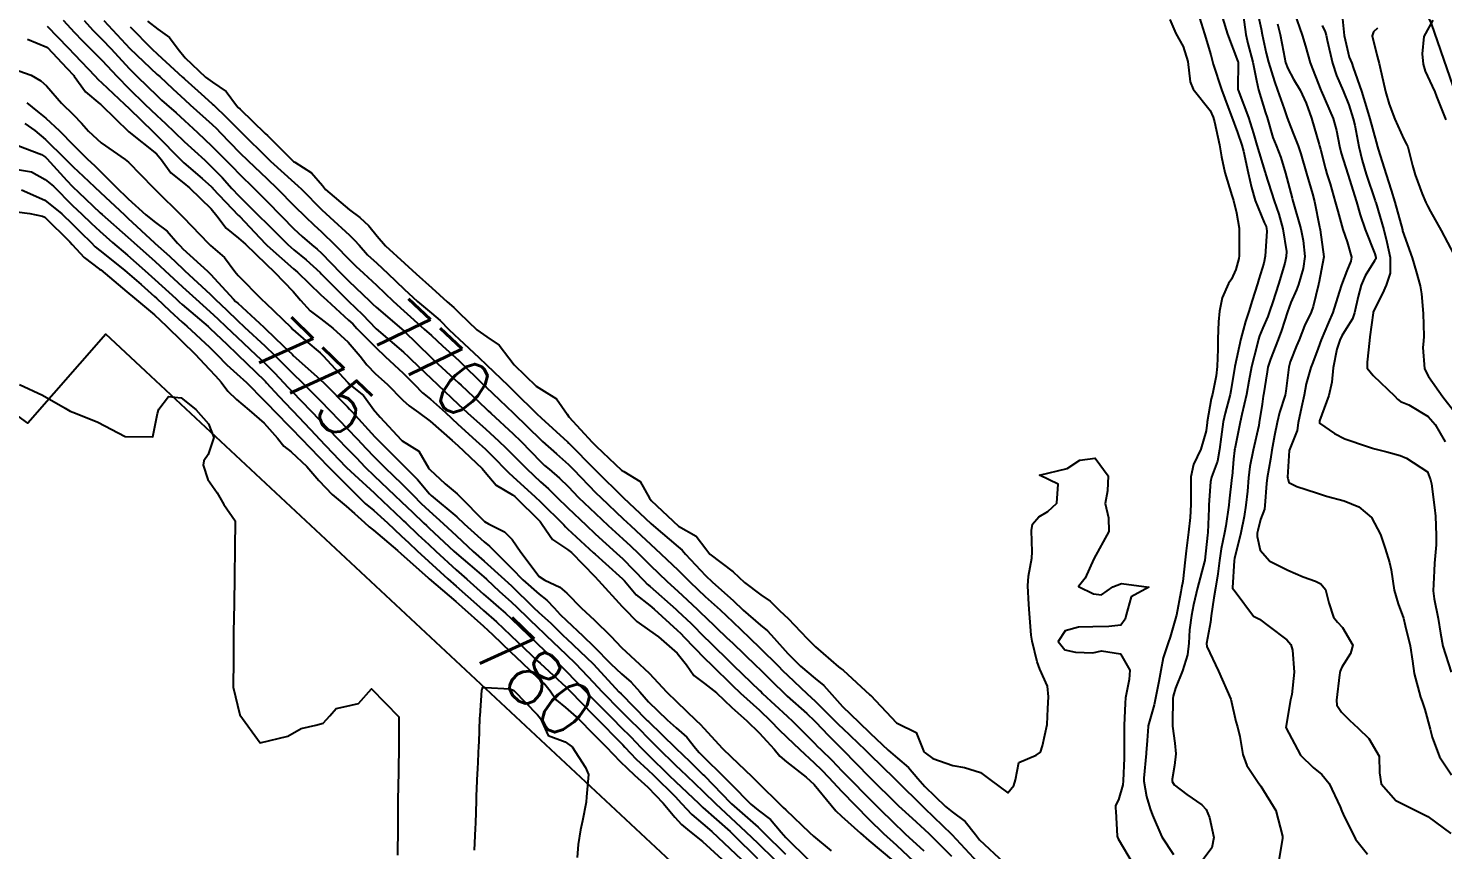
# Model space of a CAD drawing. Header units: metres. Extents: x 307586 to 320046, y 7427249 to 7434250.
# Drawn here: x 318074.6 to 318176.6, y 7430567.3 to 7430626.6 of the extents above; entities that cross this region are included whole.
import ezdxf
from ezdxf.enums import TextEntityAlignment as Align

# ---------------------------------------------------------------- set-up
doc = ezdxf.new("R2010")
doc.units = ezdxf.units.M
doc.header["$MEASUREMENT"] = 0
for name, color, linetype in [('Cotas', 45, 'Continuous'), ('Curvas de Nivel 1m', 11, 'Continuous'), ('Curvas de Nivel 5m', 15, 'Continuous'), ('Divisa', 42, 'FENCELINE2'), ('Edificações', 30, 'Continuous')]:
    doc.layers.add(name, color=color, linetype=linetype)
doc.styles.add('Style-STANDARD', font='STANDARD.shx')
doc.linetypes.add('FENCELINE2', pattern='A,0.25,-0.1,[132,ltypeshp.shx,S=0.1,R=0,X=-0.1,Y=0],-0.1,1', length=1.45)

msp = doc.modelspace()

# ---------------------------------------------------------------- linework, layer by layer
at = {"layer": 'Curvas de Nivel 1m', "flags": 128}
for points, elevation in [([(318163.18, 7430628.16), (318163.53, 7430626.55), (318163.62, 7430626.15), (318163.9, 7430624.81), (318164.06, 7430624.15), (318164.49, 7430622.75), (318164.72, 7430622.14), (318165.2, 7430620.78), (318165.41, 7430620.13), (318165.53, 7430619.81), (318165.83, 7430619.08), (318166.22, 7430618.12), (318166.4, 7430617.53), (318166.8, 7430616.11), (318167.24, 7430614.65), (318167.38, 7430614.1), (318167.75, 7430612.26), (318167.78, 7430612.12), (318167.79, 7430612.1), (318167.8, 7430612.05), (318168.05, 7430610.1), (318167.7, 7430608.2), (318167.68, 7430608.12), (318167.68, 7430608.1), (318167.3, 7430606.5), (318167.14, 7430606.11), (318166.66, 7430605.12), (318166.27, 7430604.11), (318166.1, 7430603.66), (318165.64, 7430602.52), (318165.53, 7430602.12), (318165.33, 7430600.4), (318165.26, 7430600.12), (318164.86, 7430598.86), (318164.69, 7430598.13), (318164.51, 7430597.2), (318164.31, 7430596.13), (318164.21, 7430595.48), (318163.97, 7430594.14), (318163.92, 7430593.74), (318163.81, 7430592.14), (318163.77, 7430591.88), (318163.5, 7430591.14), (318163.3, 7430590.33), (318163.26, 7430590.14), (318163.24, 7430589.9), (318163.47, 7430588.93), (318164.17, 7430588.13), (318165.46, 7430587.48), (318166.56, 7430587), (318167.45, 7430586.68), (318167.84, 7430586.49), (318168.18, 7430586.09), (318168.41, 7430585.11), (318168.75, 7430584.08), (318169.05, 7430583.71), (318169.41, 7430583.34), (318170.16, 7430582.06), (318169.98, 7430581.46), (318169.37, 7430580.47), (318169.24, 7430580.19), (318169.22, 7430580.07), (318169.2, 7430579.91), (318168.98, 7430578.08), (318169, 7430577.74), (318169.33, 7430577.22), (318169.91, 7430576.65), (318170.55, 7430576.06), (318171.31, 7430575.33), (318172.06, 7430574.04), (318172.09, 7430572.85), (318172.2, 7430572.04), (318173.26, 7430570.85), (318174.95, 7430570), (318175.24, 7430569.87), (318175.56, 7430569.68), (318177.23, 7430568.47)], 762), ([(318077.08, 7430627.19), (318077.9, 7430626.3), (318078.44, 7430625.72), (318079, 7430625.16), (318079.88, 7430624.27), (318080.95, 7430623.14), (318081.85, 7430622.23), (318082.98, 7430621.12), (318083.83, 7430620.3), (318084.46, 7430619.73), (318085.12, 7430619.09), (318085.81, 7430618.42), (318087.29, 7430617.07), (318087.79, 7430616.6), (318088.56, 7430615.82), (318089.26, 7430615.04), (318089.76, 7430614.5), (318091.25, 7430613.01), (318091.74, 7430612.52), (318093.28, 7430610.99), (318093.72, 7430610.6), (318094.61, 7430609.87), (318095.62, 7430608.96), (318095.7, 7430608.88), (318097.62, 7430606.94), (318097.67, 7430606.89), (318098.68, 7430605.94), (318099.65, 7430604.93), (318099.67, 7430604.91), (318101.63, 7430603.21), (318101.99, 7430602.88), (318102.82, 7430602.08), (318103.61, 7430601.34), (318104.12, 7430600.85), (318105.59, 7430599.45), (318106.26, 7430598.83), (318107.57, 7430597.65), (318108.5, 7430596.81), (318109.04, 7430596.29), (318109.54, 7430595.8), (318110.55, 7430594.78), (318111.52, 7430593.86), (318112.1, 7430593.34), (318112.71, 7430592.75), (318113.5, 7430591.97), (318114.82, 7430590.73), (318115.48, 7430590.11), (318117.01, 7430588.7), (318117.46, 7430588.29), (318119.03, 7430586.68), (318119.23, 7430586.47), (318119.43, 7430586.29), (318121.29, 7430584.65), (318121.41, 7430584.54), (318122.39, 7430583.62), (318123.38, 7430582.62), (318123.67, 7430582.34), (318125.36, 7430580.68), (318125.45, 7430580.6), (318127.34, 7430578.78), (318127.45, 7430578.68), (318127.55, 7430578.58), (318129.32, 7430576.94), (318129.74, 7430576.55), (318131.3, 7430574.99), (318131.52, 7430574.75), (318131.76, 7430574.52), (318132.55, 7430573.77), (318133.28, 7430572.99), (318133.75, 7430572.5), (318135.25, 7430571), (318135.78, 7430570.47), (318137.23, 7430569.03), (318137.52, 7430568.75), (318137.85, 7430568.45), (318139.2, 7430567.21)], 771), ([(318080, 7430627.15), (318081.89, 7430625.13), (318083.87, 7430623.27), (318084.04, 7430623.11), (318084.98, 7430622.22), (318085.85, 7430621.44), (318086.24, 7430621.08), (318087.83, 7430619.64), (318088.13, 7430619.36), (318088.43, 7430619.05), (318089.8, 7430617.64), (318090.43, 7430617.02), (318091.78, 7430615.75), (318092.55, 7430615), (318093.75, 7430613.77), (318094.56, 7430612.98), (318095.17, 7430612.41), (318095.73, 7430611.9), (318096.7, 7430610.95), (318097.71, 7430609.91), (318098.2, 7430609.43), (318098.75, 7430608.92), (318099.69, 7430608.04), (318100.88, 7430606.9), (318101.67, 7430606.19), (318103.14, 7430604.88), (318103.65, 7430604.41), (318104.45, 7430603.67), (318105.38, 7430602.84), (318105.63, 7430602.61), (318107.46, 7430600.82), (318107.6, 7430600.68), (318108.57, 7430599.78), (318109.58, 7430598.81), (318109.6, 7430598.79), (318111.55, 7430596.89), (318111.68, 7430596.77), (318112.67, 7430595.88), (318113.54, 7430595.11), (318113.91, 7430594.74), (318115.52, 7430593.07), (318115.87, 7430592.72), (318117.49, 7430591.19), (318118.03, 7430590.69), (318118.79, 7430589.99), (318119.47, 7430589.36), (318120.21, 7430588.66), (318121.45, 7430587.48), (318122.3, 7430586.64), (318122.88, 7430586.08), (318123.42, 7430585.58), (318124.49, 7430584.61), (318125.4, 7430583.75), (318126.62, 7430582.59), (318127.38, 7430581.84), (318128.68, 7430580.56), (318129.02, 7430580.22), (318129.36, 7430579.9), (318130.78, 7430578.54), (318131.34, 7430578.01), (318132.87, 7430576.51), (318133.09, 7430576.28), (318133.31, 7430576.06), (318134.97, 7430574.48), (318135.29, 7430574.17), (318137.05, 7430572.46), (318137.27, 7430572.24), (318139.09, 7430570.43), (318139.17, 7430570.36), (318139.24, 7430570.29), (318141.19, 7430568.41), (318141.22, 7430568.38), (318143.1, 7430566.38)], 769), ([(318083.17, 7430627.12), (318083.91, 7430626.53), (318084.74, 7430625.94), (318085.38, 7430625.09), (318085.88, 7430624.47), (318087.34, 7430623.07), (318087.86, 7430622.7), (318088.85, 7430622.04), (318089.59, 7430621.03), (318089.7, 7430620.89), (318089.84, 7430620.75), (318091.66, 7430619.01), (318091.82, 7430618.85), (318093.7, 7430616.99), (318093.79, 7430616.92), (318094.99, 7430616.17), (318095.78, 7430615.25), (318096.02, 7430614.96), (318097.75, 7430613.5), (318098.48, 7430612.93), (318099.14, 7430612.33), (318099.73, 7430611.59), (318100.33, 7430610.9), (318101.71, 7430609.64), (318102.55, 7430608.88), (318103.69, 7430607.86), (318104.8, 7430606.85), (318105.26, 7430606.44), (318105.66, 7430606.05), (318106.92, 7430604.83), (318107.65, 7430604.32), (318108.55, 7430603.72), (318109.23, 7430602.8), (318109.63, 7430602.29), (318111.22, 7430600.77), (318111.6, 7430600.51), (318112.69, 7430599.85), (318113.45, 7430598.74), (318113.58, 7430598.55), (318115.26, 7430596.72), (318115.55, 7430596.43), (318117.36, 7430594.7), (318117.53, 7430594.59), (318118.73, 7430593.88), (318119.4, 7430592.67), (318119.51, 7430592.5), (318121.48, 7430590.65), (318122.77, 7430589.93), (318123.47, 7430589.02), (318123.74, 7430588.62), (318125.44, 7430587.35), (318126.26, 7430586.59), (318127.42, 7430585.7), (318128.09, 7430585.24), (318128.78, 7430584.56), (318129.12, 7430584.26), (318129.41, 7430583.99), (318130.77, 7430582.54), (318131.38, 7430581.95), (318133.04, 7430580.5), (318133.22, 7430580.36), (318133.36, 7430580.25), (318135.3, 7430578.48), (318135.34, 7430578.44), (318137.21, 7430576.46), (318137.31, 7430576.4), (318138.63, 7430575.76), (318139.17, 7430574.43), (318139.22, 7430574.36), (318139.29, 7430574.29), (318139.83, 7430573.88), (318141.28, 7430573.37), (318142.12, 7430573.23), (318143.28, 7430572.87), (318143.96, 7430572.37), (318145.26, 7430571.41), (318145.68, 7430571.94), (318145.8, 7430572.35), (318146.05, 7430573.59), (318147.29, 7430574.12), (318147.6, 7430574.34), (318147.76, 7430574.79), (318148.09, 7430576.33), (318148.15, 7430577.5), (318148.18, 7430578.33), (318148.12, 7430579.1), (318147.57, 7430580.34), (318147.37, 7430580.86), (318147.02, 7430582.34), (318146.95, 7430582.79), (318146.81, 7430584.35), (318146.76, 7430585), (318146.69, 7430586.35), (318146.75, 7430587.04), (318146.98, 7430588.34), (318147.01, 7430588.8), (318146.97, 7430590.35), (318147.03, 7430590.8), (318147.5, 7430591.33), (318148.14, 7430591.7), (318148.8, 7430592.32), (318148.88, 7430593.68), (318147.53, 7430594.34), (318149.54, 7430594.81), (318150.44, 7430595.41), (318151.55, 7430595.56), (318152.49, 7430594.28), (318152.44, 7430593.2), (318152.27, 7430592.28), (318152.51, 7430591.26), (318152.55, 7430590.27), (318151.46, 7430588.29), (318150.83, 7430586.91), (318150.36, 7430586.3), (318151.44, 7430585.77), (318152.02, 7430585.69), (318152.83, 7430586.27), (318153.45, 7430586.51), (318155.44, 7430586.24), (318154.15, 7430585.54), (318153.8, 7430584.26), (318153.72, 7430583.95), (318153.41, 7430583.5), (318152.54, 7430583.41), (318151.4, 7430583.38), (318150.35, 7430583.35), (318149.4, 7430583.1), (318148.89, 7430582.32), (318149.38, 7430581.73), (318150.14, 7430581.55), (318151.38, 7430581.51), (318152.02, 7430581.64), (318153.38, 7430581.43), (318154.06, 7430580.25), (318154.02, 7430579.59), (318153.75, 7430578.26), (318153.72, 7430577.88), (318153.65, 7430576.26), (318153.65, 7430575.92), (318153.65, 7430574.26), (318153.64, 7430573.9), (318153.59, 7430572.26), (318153.56, 7430571.97), (318153.25, 7430570.89), (318153.03, 7430570.48), (318153.02, 7430570.26), (318153.06, 7430570.08), (318153.15, 7430568.26), (318153.16, 7430568.2), (318153.22, 7430568.08), (318154.31, 7430566.25)], 767), ([(318156.94, 7430627.23), (318157.39, 7430626.23), (318157.91, 7430625.29), (318158.24, 7430624.21), (318158.41, 7430622.74), (318158.62, 7430622.21), (318159.85, 7430620.67), (318160.08, 7430620.19), (318160.18, 7430619.85), (318160.53, 7430618.18), (318160.68, 7430617.31), (318160.91, 7430616.18), (318161.43, 7430614.52), (318161.55, 7430614.17), (318161.76, 7430613.27), (318161.95, 7430612.17), (318161.96, 7430611.96), (318161.94, 7430610.17), (318161.92, 7430609.97), (318161.71, 7430609.19), (318161.39, 7430608.49), (318161.19, 7430608.18), (318160.73, 7430607.14), (318160.53, 7430606.18), (318160.45, 7430605.4), (318160.42, 7430604.18), (318160.4, 7430603.43), (318160.36, 7430602.18), (318160.3, 7430601.51), (318160.02, 7430600.19), (318159.94, 7430599.84), (318159.64, 7430598.19), (318159.64, 7430598.14), (318159.58, 7430597.53), (318159.19, 7430596.2), (318158.65, 7430595.1), (318158.47, 7430594.21), (318158.47, 7430593.16), (318158.47, 7430592.21), (318158.42, 7430591.29), (318158.3, 7430590.21), (318158.13, 7430588.87), (318158.05, 7430588.21), (318157.88, 7430586.65), (318157.79, 7430586.21), (318157.73, 7430585.92), (318157.43, 7430584.22), (318157.41, 7430584.16), (318156.97, 7430582.65), (318156.83, 7430582.23), (318156.46, 7430581.14), (318156.3, 7430580.23), (318156.16, 7430579.43), (318155.91, 7430578.23), (318155.82, 7430577.76), (318155.39, 7430576.24), (318155.38, 7430576.18), (318155.31, 7430575.19), (318155.25, 7430574.29), (318155.24, 7430574.24), (318155.07, 7430572.45), (318155.07, 7430572.24), (318155.26, 7430571.14), (318155.53, 7430570.24), (318155.7, 7430569.78), (318156.37, 7430568.23), (318157.21, 7430566.95)], 766), ([(318160.75, 7430627.36), (318161.1, 7430626.18), (318161.86, 7430624.2), (318161.87, 7430624.17), (318161.85, 7430622.2), (318161.85, 7430622.17), (318161.87, 7430622.12), (318162.63, 7430620.16), (318162.99, 7430619), (318163.23, 7430618.16), (318163.8, 7430616.27), (318163.83, 7430616.18), (318163.84, 7430616.15), (318163.86, 7430616.09), (318164.47, 7430614.14), (318164.81, 7430613.18), (318165.1, 7430612.13), (318165.36, 7430610.49), (318165.35, 7430610.13), (318165.24, 7430609.65), (318164.79, 7430608.13), (318164.39, 7430606.84), (318164.15, 7430606.14), (318164.03, 7430605.8), (318163.67, 7430604.98), (318163.41, 7430604.4), (318163.34, 7430604.15), (318163.24, 7430603.74), (318162.83, 7430602.15), (318162.65, 7430601.13), (318162.47, 7430600.16), (318162.14, 7430598.72), (318162.02, 7430598.16), (318161.63, 7430596.23), (318161.62, 7430596.17), (318161.61, 7430596.12), (318161.55, 7430595.5), (318161.44, 7430594.27), (318161.43, 7430594.17), (318161.24, 7430592.45), (318161.21, 7430592.17), (318161, 7430590.67), (318160.9, 7430590.18), (318160.64, 7430589.01), (318160.52, 7430588.18), (318160.41, 7430587.22), (318160.25, 7430586.18), (318160.13, 7430585.49), (318159.93, 7430584.18), (318159.89, 7430583.71), (318159.59, 7430582.19), (318159.61, 7430581.97), (318160.45, 7430580.18), (318161.34, 7430578.17), (318161.72, 7430576.56), (318161.84, 7430576.16), (318162.01, 7430575.47), (318162.21, 7430574.16), (318162.51, 7430573.38), (318163.27, 7430572.21), (318163.33, 7430572.14), (318163.51, 7430571.89), (318164.59, 7430570.13), (318165.08, 7430568.27), (318165.07, 7430568.12), (318164.82, 7430566.51)], 764), ([(318162.18, 7430627.93), (318162.43, 7430626.16), (318162.58, 7430625.5), (318162.93, 7430624.16), (318163.2, 7430622.83), (318163.34, 7430622.16), (318163.85, 7430620.49), (318163.96, 7430620.15), (318164.39, 7430618.71), (318164.61, 7430618.14), (318164.96, 7430617.27), (318165.3, 7430616.13), (318165.78, 7430614.33), (318165.83, 7430614.12), (318165.85, 7430614.04), (318166.39, 7430612.11), (318166.58, 7430611.27), (318166.68, 7430610.11), (318166.56, 7430609.26), (318166.24, 7430608.11), (318166.1, 7430607.71), (318165.69, 7430606.81), (318165.43, 7430606.12), (318165.01, 7430604.78), (318164.77, 7430604.13), (318164.22, 7430602.72), (318164.03, 7430602.14), (318163.96, 7430601.8), (318163.7, 7430600.14), (318163.69, 7430600.05), (318163.6, 7430599.45), (318163.4, 7430598.14), (318163.36, 7430597.92), (318162.97, 7430596.15), (318162.73, 7430594.96), (318162.63, 7430594.15), (318162.55, 7430593.18), (318162.43, 7430592.16), (318162.31, 7430591.34), (318162.08, 7430590.16), (318161.61, 7430588.32), (318161.58, 7430588.17), (318161.47, 7430586.2), (318161.48, 7430586.17), (318161.67, 7430585.94), (318162.99, 7430584.15), (318163.27, 7430584), (318163.41, 7430583.93), (318164.12, 7430583.41), (318165.4, 7430582.44), (318165.67, 7430582.12), (318165.81, 7430581.69), (318165.92, 7430580.11), (318165.74, 7430578.51), (318165.66, 7430578.12), (318165.32, 7430576.12), (318166.38, 7430574.11), (318167.28, 7430573.23), (318167.91, 7430572.73), (318168.45, 7430572.08), (318169.25, 7430570.4), (318169.37, 7430570.07), (318169.45, 7430569.86), (318170.35, 7430568.06), (318171.21, 7430566.98)], 763), ([(318169.39, 7430627.53), (318169.53, 7430626.08), (318169.9, 7430624.51), (318170.07, 7430624.07), (318170.18, 7430623.77), (318170.79, 7430622.06), (318171.2, 7430620.7), (318171.38, 7430620.05), (318171.83, 7430618.41), (318171.93, 7430618.05), (318171.99, 7430617.88), (318172.56, 7430616.04), (318172.92, 7430614.9), (318173.19, 7430614.04), (318173.74, 7430612.05), (318173.74, 7430612.03), (318173.75, 7430611.98), (318174.44, 7430610.02), (318174.73, 7430609.04), (318175.02, 7430608.01), (318175.12, 7430607.43), (318175.22, 7430606.01), (318175.29, 7430604.38), (318175.26, 7430604.01), (318175.2, 7430603.56), (318175.33, 7430602), (318175.62, 7430601.45), (318176.64, 7430599.99), (318177.59, 7430598.79)], 758), ([(318175.93, 7430627.18), (318175.28, 7430626.01), (318175.17, 7430624.75), (318175.24, 7430624.01), (318175.37, 7430623.49), (318175.88, 7430622.43), (318176.08, 7430622), (318176.19, 7430621.67), (318176.86, 7430619.99)], 756), ([(318075.91, 7430626.75), (318077.44, 7430625.18), (318077.89, 7430624.71), (318079.37, 7430623.16), (318079.61, 7430622.9), (318079.86, 7430622.66), (318081.5, 7430621.13), (318081.84, 7430620.8), (318083.57, 7430619.11), (318083.82, 7430618.87), (318085.6, 7430617.08), (318085.69, 7430616.98), (318085.79, 7430616.89), (318087.1, 7430615.75), (318087.77, 7430615.15), (318087.82, 7430615.1), (318087.86, 7430615.06), (318089.74, 7430613.09), (318089.8, 7430613.03), (318091.28, 7430611.46), (318091.71, 7430611.01), (318091.72, 7430610.99), (318091.81, 7430610.92), (318093.71, 7430609.24), (318093.84, 7430609.12), (318093.99, 7430608.99), (318095.68, 7430607.36), (318096.11, 7430606.96), (318097.66, 7430605.53), (318097.97, 7430605.25), (318098.27, 7430604.93), (318099.63, 7430603.55), (318100.32, 7430602.9), (318101.61, 7430601.69), (318102.03, 7430601.3), (318102.43, 7430600.88), (318103.02, 7430600.29), (318103.59, 7430599.81), (318104.68, 7430598.85), (318105.57, 7430598.02), (318106.87, 7430596.83), (318107.55, 7430596.2), (318108.26, 7430595.52), (318108.94, 7430594.8), (318109.23, 7430594.5), (318109.53, 7430594.24), (318111.15, 7430592.77), (318111.51, 7430592.43), (318113.2, 7430590.74), (318113.34, 7430590.6), (318113.48, 7430590.47), (318115.35, 7430588.72), (318115.46, 7430588.62), (318116.21, 7430587.95), (318117.44, 7430586.86), (318117.58, 7430586.7), (318118.44, 7430585.7), (318119.42, 7430584.92), (318119.74, 7430584.67), (318121.4, 7430583.14), (318121.65, 7430582.9), (318121.9, 7430582.64), (318123.37, 7430581.13), (318123.89, 7430580.61), (318125.35, 7430579.18), (318125.97, 7430578.59), (318127.32, 7430577.37), (318128.14, 7430576.57), (318128.72, 7430575.98), (318129.3, 7430575.43), (318130.25, 7430574.54), (318131.28, 7430573.57), (318131.81, 7430573.06), (318132.33, 7430572.51), (318133.26, 7430571.51), (318134.25, 7430570.49), (318135.23, 7430569.5), (318136.29, 7430568.47), (318137.21, 7430567.62), (318138.46, 7430566.44)], 772), ([(318081.91, 7430626.71), (318083.48, 7430625.11), (318083.89, 7430624.72), (318085.69, 7430623.08), (318085.78, 7430623), (318085.86, 7430622.93), (318087.28, 7430621.64), (318087.84, 7430621.14), (318087.88, 7430621.1), (318087.93, 7430621.06), (318088.9, 7430620.11), (318089.82, 7430619.19), (318089.99, 7430619.03), (318091.8, 7430617.24), (318092.03, 7430617.01), (318093.78, 7430615.45), (318094.02, 7430615.23), (318094.27, 7430614.98), (318095.75, 7430613.5), (318096.33, 7430612.95), (318097.73, 7430611.67), (318098.1, 7430611.31), (318098.43, 7430610.93), (318099.05, 7430610.25), (318099.71, 7430609.65), (318100.51, 7430608.9), (318101.69, 7430607.77), (318102.66, 7430606.88), (318103.66, 7430606.03), (318104.29, 7430605.49), (318104.91, 7430604.85), (318105.29, 7430604.48), (318105.65, 7430604.16), (318107.08, 7430602.83), (318107.63, 7430602.31), (318109.19, 7430600.8), (318109.4, 7430600.6), (318109.6, 7430600.41), (318111.27, 7430598.77), (318111.58, 7430598.47), (318113.47, 7430596.74), (318113.51, 7430596.7), (318113.55, 7430596.66), (318115.48, 7430594.72), (318115.53, 7430594.67), (318117.51, 7430592.7), (318119.49, 7430590.85), (318119.68, 7430590.67), (318121.47, 7430589.17), (318121.75, 7430588.93), (318122, 7430588.64), (318123.44, 7430587.1), (318123.95, 7430586.61), (318125.42, 7430585.28), (318126.15, 7430584.59), (318127.4, 7430583.51), (318127.91, 7430583.09), (318128.38, 7430582.57), (318129.38, 7430581.46), (318130.29, 7430580.54), (318131.35, 7430579.65), (318131.98, 7430579.15), (318132.56, 7430578.51), (318133.33, 7430577.64), (318134.49, 7430576.49), (318135.31, 7430575.7), (318136.61, 7430574.47), (318137.29, 7430573.91), (318138.08, 7430573.24), (318138.76, 7430572.44), (318139.26, 7430571.86), (318140.75, 7430570.41), (318141.24, 7430570.03), (318142.18, 7430569.34), (318142.91, 7430568.38), (318143.22, 7430568.01), (318144.96, 7430566.36)], 768), ([(318164.72, 7430626.93), (318164.92, 7430626.14), (318165.14, 7430624.89), (318165.3, 7430624.13), (318165.46, 7430623.69), (318165.88, 7430622.93), (318166.35, 7430622.12), (318166.79, 7430621.18), (318167.18, 7430620.11), (318167.73, 7430618.2), (318167.76, 7430618.1), (318167.82, 7430617.87), (318168.17, 7430616.46), (318168.28, 7430616.09), (318168.52, 7430615.37), (318168.89, 7430614.08), (318169.07, 7430613.39), (318169.44, 7430612.07), (318169.74, 7430611.19), (318170.05, 7430610.07), (318170.01, 7430609.78), (318169.71, 7430609.09), (318169.33, 7430608.08), (318169.17, 7430607.55), (318168.71, 7430606.08), (318168.4, 7430605.36), (318167.86, 7430604.1), (318167.65, 7430603.51), (318167.27, 7430602.47), (318167.13, 7430602.11), (318166.78, 7430600.94), (318166.63, 7430600.11), (318166.45, 7430599.25), (318166.22, 7430598.11), (318166.13, 7430597.56), (318165.56, 7430596.12), (318165.45, 7430594.2), (318165.46, 7430594.12), (318165.53, 7430593.8), (318166.12, 7430593.52), (318167.52, 7430593.05), (318168.26, 7430592.83), (318169.52, 7430592.49), (318170.59, 7430592.06), (318171.5, 7430591.27), (318172.16, 7430590.04), (318172.49, 7430589.05), (318172.8, 7430588.03), (318172.92, 7430587.49), (318173.14, 7430586.02), (318173.43, 7430585.04), (318173.8, 7430584.02), (318173.94, 7430583.48), (318174.29, 7430582.01), (318174.47, 7430580.91), (318174.57, 7430580.01), (318175.04, 7430578.31), (318175.15, 7430578), (318175.34, 7430577.41), (318175.74, 7430576), (318175.88, 7430575.43), (318176.4, 7430573.99), (318177.28, 7430572.7)], 761), ([(318167.93, 7430626.8), (318168.16, 7430626.33), (318168.22, 7430626.1), (318168.29, 7430625.73), (318168.69, 7430624.09), (318168.98, 7430623.18), (318169.45, 7430622.08), (318169.86, 7430621.08), (318170.18, 7430620.07), (318170.29, 7430619.61), (318170.58, 7430618.06), (318170.82, 7430617.06), (318171.12, 7430616.06), (318171.77, 7430614.13), (318171.8, 7430614.05), (318171.81, 7430614.01), (318172.39, 7430612.04), (318172.62, 7430611.16), (318172.86, 7430610.04), (318172.84, 7430608.91), (318172.55, 7430608.04), (318172.3, 7430607.44), (318171.69, 7430606.26), (318171.63, 7430606.11), (318171.62, 7430606.05), (318171.39, 7430604.32), (318171.35, 7430604.05), (318171.2, 7430602.5), (318171.2, 7430602.05), (318171.62, 7430601.52), (318173.18, 7430600.03), (318173.38, 7430599.81), (318173.6, 7430599.65), (318174.19, 7430599.42), (318175.59, 7430598.56), (318176.1, 7430597.99), (318176.82, 7430596.74)], 759), ([(318171.93, 7430626.6), (318171.64, 7430626.34), (318171.56, 7430626.05), (318171.9, 7430624.58), (318172.05, 7430624.05), (318172.1, 7430623.84), (318172.51, 7430622.04), (318172.77, 7430621.13), (318173.19, 7430620.04), (318173.83, 7430618.6), (318174.03, 7430618.23), (318174.12, 7430618.03), (318174.47, 7430616.68), (318174.65, 7430616.02), (318175.15, 7430614.65), (318175.43, 7430614.01), (318175.54, 7430613.77), (318175.77, 7430613.36), (318176.52, 7430611.99), (318177.45, 7430610.26)], 757), ([(318074.49, 7430625.81), (318075.89, 7430625.24), (318075.95, 7430625.2), (318077.34, 7430623.72), (318077.84, 7430623.18), (318077.86, 7430623.14), (318078.69, 7430622.01), (318079.72, 7430621.15), (318079.79, 7430621.09), (318079.84, 7430621.04), (318081.82, 7430619.13), (318083.8, 7430617.54), (318084.18, 7430617.1), (318084.85, 7430616.16), (318085.78, 7430615.41), (318086.2, 7430615.08), (318087.75, 7430613.56), (318088.16, 7430613.05), (318088.85, 7430612.16), (318089.73, 7430611.44), (318090.23, 7430611.02), (318091.71, 7430609.6), (318092.33, 7430609), (318093.68, 7430607.59), (318094.2, 7430606.98), (318094.9, 7430606.2), (318095.66, 7430605.62), (318096.53, 7430604.95), (318097.64, 7430603.93), (318098.52, 7430602.93), (318098.99, 7430602.29), (318099.61, 7430601.64), (318100.45, 7430600.9), (318101.59, 7430599.76), (318102.05, 7430599.35), (318102.71, 7430598.87), (318103.57, 7430598.23), (318105.14, 7430596.84), (318105.55, 7430596.47), (318107.32, 7430594.82), (318107.53, 7430594.56), (318108.33, 7430593.61), (318109.51, 7430592.91), (318109.68, 7430592.79), (318111.49, 7430590.99), (318111.65, 7430590.77), (318112.4, 7430589.68), (318113.47, 7430588.96), (318113.77, 7430588.74), (318115.44, 7430587.02), (318115.72, 7430586.72), (318117.41, 7430584.86), (318117.49, 7430584.78), (318117.57, 7430584.7), (318118.48, 7430583.76), (318119.4, 7430583.13), (318120.04, 7430582.66), (318121.38, 7430581.48), (318122.06, 7430580.64), (318122.6, 7430579.87), (318123.35, 7430579.3), (318124.23, 7430578.61), (318125.33, 7430577.57), (318126.41, 7430576.59), (318127.3, 7430575.72), (318127.87, 7430575.14), (318128.38, 7430574.56), (318128.79, 7430574.05), (318129.28, 7430573.65), (318130.71, 7430572.54), (318131.27, 7430572.01), (318132.51, 7430570.51), (318132.83, 7430570.09), (318133.24, 7430569.71), (318134.61, 7430568.49), (318135.22, 7430567.96), (318137, 7430566.46)], 773), ([(318073.87, 7430623.52), (318074.77, 7430623.22), (318075.46, 7430622.81), (318075.86, 7430622.45), (318076.96, 7430621.19), (318077.83, 7430620.34), (318078.39, 7430619.74), (318078.9, 7430619.16), (318079.81, 7430618.33), (318081.55, 7430617.13), (318081.79, 7430616.94), (318083.57, 7430615.11), (318083.77, 7430614.91), (318085.61, 7430613.08), (318085.68, 7430613.02), (318085.74, 7430612.96), (318087.56, 7430611.06), (318087.72, 7430610.92), (318088.72, 7430610.05), (318089.47, 7430609.03), (318089.7, 7430608.74), (318091.42, 7430607.01), (318091.67, 7430606.77), (318093.52, 7430604.99), (318093.65, 7430604.86), (318094.58, 7430604.03), (318095.63, 7430603.16), (318095.85, 7430602.96), (318097.6, 7430601.05), (318097.65, 7430600.99), (318097.7, 7430600.94), (318098.75, 7430600.08), (318099.58, 7430598.95), (318099.61, 7430598.91), (318099.95, 7430598.53), (318101.46, 7430596.89), (318101.55, 7430596.82), (318102.75, 7430596.07), (318103.44, 7430594.86), (318103.48, 7430594.8), (318103.53, 7430594.75), (318104.65, 7430593.72), (318105.51, 7430592.98), (318105.66, 7430592.84), (318107.49, 7430590.98), (318107.78, 7430590.82), (318108.92, 7430590.24), (318109.47, 7430589.69), (318110.11, 7430588.78), (318111.44, 7430587.01), (318111.84, 7430586.76), (318112.92, 7430586.24), (318113.42, 7430585.82), (318114.48, 7430584.73), (318115.4, 7430583.9), (318116.61, 7430582.71), (318117.38, 7430581.9), (318118.67, 7430580.68), (318119.04, 7430580.35), (318119.36, 7430580.04), (318120.65, 7430578.66), (318121.33, 7430577.99), (318122.77, 7430576.63), (318123.04, 7430576.35), (318123.31, 7430576.06), (318124.67, 7430574.61), (318125.29, 7430574.01), (318126.77, 7430572.59), (318127.27, 7430572.09), (318128.82, 7430570.56), (318129.04, 7430570.35), (318129.24, 7430570.17), (318130.94, 7430568.53), (318131.22, 7430568.28), (318132.5, 7430567.21)], 774), ([(318074.32, 7430619.72), (318075.03, 7430619.21), (318075.81, 7430618.58), (318077.2, 7430617.19), (318077.79, 7430616.6), (318078.53, 7430615.92), (318079.34, 7430615.16), (318079.77, 7430614.74), (318081.49, 7430613.13), (318081.74, 7430612.9), (318083.67, 7430611.11), (318083.72, 7430611.06), (318084.76, 7430610.14), (318085.7, 7430609.22), (318085.85, 7430609.08), (318087.68, 7430607.41), (318088.05, 7430607.05), (318088.88, 7430606.25), (318089.66, 7430605.5), (318090.16, 7430605.02), (318091.63, 7430603.66), (318092.33, 7430603), (318092.98, 7430602.35), (318093.61, 7430601.72), (318094.38, 7430600.97), (318095.59, 7430599.75), (318096.36, 7430598.95), (318097.56, 7430597.71), (318098.31, 7430596.93), (318098.92, 7430596.29), (318099.54, 7430595.64), (318100.28, 7430594.9), (318101.52, 7430593.72), (318101.93, 7430593.31), (318102.33, 7430592.88), (318102.91, 7430592.28), (318103.5, 7430591.75), (318104.51, 7430590.85), (318105.47, 7430589.96), (318106.67, 7430588.83), (318107.45, 7430588.12), (318108.93, 7430586.8), (318109.19, 7430586.56), (318109.43, 7430586.34), (318111.03, 7430584.77), (318111.41, 7430584.42), (318112.28, 7430583.64), (318113.19, 7430582.74), (318113.39, 7430582.54), (318115.32, 7430580.72), (318115.36, 7430580.68), (318117.19, 7430578.7), (318117.34, 7430578.54), (318119.18, 7430576.67), (318119.25, 7430576.61), (318119.31, 7430576.54), (318121.27, 7430574.65), (318121.29, 7430574.62), (318122.31, 7430573.66), (318123.27, 7430572.7), (318123.35, 7430572.62), (318125.24, 7430570.67), (318125.32, 7430570.6), (318127.23, 7430568.92), (318127.4, 7430568.76), (318127.59, 7430568.57), (318129.2, 7430566.98)], 776), ([(318073.81, 7430618.13), (318075.52, 7430617.49), (318075.79, 7430617.29), (318075.9, 7430617.2), (318077.35, 7430615.62), (318077.74, 7430615.18), (318077.77, 7430615.15), (318078.17, 7430614.77), (318079.74, 7430613.27), (318079.88, 7430613.15), (318081.73, 7430611.52), (318082.17, 7430611.13), (318083.71, 7430609.76), (318084.05, 7430609.45), (318084.42, 7430609.1), (318085.69, 7430607.93), (318086.64, 7430607.07), (318087.66, 7430606.16), (318088.24, 7430605.63), (318088.85, 7430605.04), (318089.64, 7430604.29), (318090.99, 7430603.02), (318091.62, 7430602.42), (318092.33, 7430601.72), (318093.01, 7430600.99), (318093.3, 7430600.68), (318093.6, 7430600.37), (318094.96, 7430598.97), (318095.57, 7430598.33), (318096.9, 7430596.95), (318097.55, 7430596.29), (318098.21, 7430595.6), (318098.88, 7430594.92), (318099.52, 7430594.29), (318100.98, 7430592.9), (318101.5, 7430592.4), (318102.28, 7430591.66), (318103.11, 7430590.87), (318103.3, 7430590.69), (318103.48, 7430590.52), (318105.28, 7430588.84), (318105.46, 7430588.68), (318106.43, 7430587.85), (318107.44, 7430586.99), (318107.62, 7430586.82), (318108.56, 7430585.94), (318109.42, 7430585.18), (318109.83, 7430584.79), (318111.4, 7430583.27), (318111.66, 7430583.03), (318111.94, 7430582.76), (318113.37, 7430581.39), (318114.05, 7430580.73), (318115.35, 7430579.36), (318115.96, 7430578.71), (318117.32, 7430577.33), (318117.96, 7430576.69), (318118.64, 7430576.02), (318119.3, 7430575.35), (318119.99, 7430574.66), (318121.28, 7430573.39), (318121.66, 7430573.03), (318122.06, 7430572.64), (318123.26, 7430571.5), (318124.18, 7430570.61), (318125.23, 7430569.62), (318126.35, 7430568.59), (318127.21, 7430567.76), (318128.44, 7430566.56)], 777), ([(318073.78, 7430616.41), (318074.8, 7430616.23), (318075.78, 7430615.69), (318076.38, 7430615.19), (318077.75, 7430613.81), (318078.41, 7430613.17), (318079.09, 7430612.52), (318079.73, 7430611.94), (318080.64, 7430611.14), (318081.71, 7430610.22), (318082.98, 7430609.12), (318083.69, 7430608.47), (318085.21, 7430607.09), (318085.45, 7430606.86), (318085.67, 7430606.66), (318087.53, 7430605.06), (318087.65, 7430604.95), (318088.9, 7430603.78), (318089.62, 7430603.09), (318089.69, 7430603.03), (318091.6, 7430601.16), (318091.68, 7430601.09), (318091.75, 7430601.01), (318092.63, 7430600.03), (318093.58, 7430599.06), (318093.66, 7430598.98), (318095.3, 7430597.22), (318095.54, 7430596.96), (318097.47, 7430594.94), (318097.53, 7430594.88), (318098.1, 7430594.35), (318099.51, 7430593.06), (318099.66, 7430592.91), (318101.49, 7430591.18), (318101.64, 7430591.04), (318101.8, 7430590.89), (318102.67, 7430590.06), (318103.47, 7430589.32), (318103.96, 7430588.85), (318105.44, 7430587.5), (318106.2, 7430586.83), (318107.42, 7430585.75), (318107.91, 7430585.31), (318108.5, 7430584.8), (318108.99, 7430584.38), (318109.4, 7430583.99), (318110.65, 7430582.78), (318111.38, 7430582.08), (318112.8, 7430580.75), (318113.09, 7430580.48), (318113.36, 7430580.22), (318114.78, 7430578.73), (318115.33, 7430578.16), (318116.77, 7430576.71), (318117.31, 7430576.17), (318118.05, 7430575.44), (318118.76, 7430574.68), (318119.02, 7430574.41), (318119.29, 7430574.15), (318120.82, 7430572.65), (318121.27, 7430572.22), (318122.95, 7430570.62), (318123.1, 7430570.48), (318123.24, 7430570.35), (318125.21, 7430568.6), (318125.46, 7430568.36), (318127.19, 7430566.66)], 778), ([(318074.06, 7430614.93), (318075.76, 7430614.18), (318076.99, 7430613.19), (318077.74, 7430612.45), (318078.38, 7430611.82), (318079.06, 7430611.16), (318079.39, 7430610.83), (318079.72, 7430610.56), (318081.51, 7430609.13), (318081.7, 7430608.97), (318082.7, 7430608.1), (318083.67, 7430607.24), (318083.82, 7430607.11), (318084.77, 7430606.2), (318085.66, 7430605.38), (318085.99, 7430605.08), (318087.63, 7430603.58), (318088.17, 7430603.05), (318088.89, 7430602.31), (318089.61, 7430601.66), (318090.3, 7430601.02), (318091.59, 7430599.72), (318091.94, 7430599.36), (318092.28, 7430599), (318093.56, 7430597.7), (318094.26, 7430596.97), (318095.54, 7430595.64), (318096.21, 7430594.95), (318097.51, 7430593.65), (318098.22, 7430592.93), (318098.87, 7430592.3), (318099.49, 7430591.78), (318100.49, 7430590.9), (318101.47, 7430589.96), (318102.02, 7430589.44), (318102.63, 7430588.87), (318103.45, 7430588.12), (318104.84, 7430586.85), (318105.43, 7430586.32), (318107.12, 7430584.82), (318107.41, 7430584.57), (318108.34, 7430583.75), (318109.35, 7430582.79), (318109.39, 7430582.75), (318109.87, 7430582.3), (318111.36, 7430580.89), (318111.49, 7430580.77), (318112.46, 7430579.86), (318113.35, 7430579.05), (318113.66, 7430578.74), (318115.32, 7430577.04), (318115.63, 7430576.72), (318117.3, 7430575.03), (318117.46, 7430574.87), (318117.62, 7430574.7), (318118.42, 7430573.82), (318119.28, 7430573.05), (318119.69, 7430572.67), (318121.25, 7430571.14), (318121.71, 7430570.64), (318122.44, 7430569.84), (318123.23, 7430569.16), (318123.89, 7430568.61), (318125.2, 7430567.38), (318126.03, 7430566.59)], 779), ([(318073.93, 7430600.88), (318075.59, 7430600.12), (318077.22, 7430599.18), (318077.58, 7430598.96), (318077.96, 7430598.8), (318079.57, 7430598.17), (318081.55, 7430597.13), (318083.55, 7430597.1), (318083.89, 7430598.79), (318083.98, 7430599.1), (318084.67, 7430600.01), (318085.59, 7430599.92), (318086.66, 7430599.07), (318087.57, 7430598.04), (318087.95, 7430597.05), (318087.54, 7430595.83), (318087.23, 7430595.37), (318087.17, 7430595.06), (318087.52, 7430594.03), (318088.19, 7430593.05), (318088.66, 7430592.21), (318089.48, 7430591.03), (318089.46, 7430589.03), (318089.43, 7430587.03), (318089.41, 7430585.03), (318089.38, 7430583.03), (318089.36, 7430581.03), (318089.34, 7430579.03), (318089.82, 7430577.02), (318091.29, 7430575.01), (318093.3, 7430575.48), (318094.24, 7430576.04), (318095.31, 7430576.29), (318095.84, 7430576.42), (318096.31, 7430576.95), (318096.79, 7430577.48), (318097.32, 7430577.6), (318098.39, 7430577.86), (318099.34, 7430578.91), (318101.31, 7430576.89), (318101.29, 7430574.89), (318101.27, 7430572.89), (318101.24, 7430570.89), (318101.22, 7430568.89), (318101.2, 7430566.89)], 781), ([(318106.77, 7430567.26), (318106.83, 7430568.82), (318106.85, 7430569.2), (318106.9, 7430570.82), (318106.91, 7430571.16), (318106.99, 7430572.82), (318107.01, 7430573.09), (318107.08, 7430574.82), (318107.09, 7430575.03), (318107.15, 7430576.82), (318107.16, 7430576.97), (318107.3, 7430578.82), (318107.31, 7430578.86), (318107.34, 7430579.01), (318107.53, 7430579), (318109.34, 7430578.9), (318109.6, 7430578.79), (318111.32, 7430577.04), (318111.44, 7430576.89), (318111.52, 7430576.77), (318112.07, 7430575.53), (318113.3, 7430575.08), (318113.8, 7430574.73), (318114.78, 7430573.22), (318114.99, 7430572.72), (318114.85, 7430571.12), (318114.81, 7430570.72), (318114.56, 7430569.39), (318114.42, 7430568.73), (318114.25, 7430567.68), (318114.16, 7430566.73)], 781)]:
    msp.add_lwpolyline(points, dxfattribs=dict(at, elevation=elevation))
at = {"layer": 'Curvas de Nivel 5m', "flags": 128}
for points, elevation in [([(318078.58, 7430627.17), (318079.22, 7430626.47), (318079.9, 7430625.79), (318080.52, 7430625.14), (318081.87, 7430623.68), (318082.42, 7430623.12), (318083.85, 7430621.72), (318084.16, 7430621.42), (318084.53, 7430621.1), (318085.23, 7430620.49), (318085.83, 7430619.93), (318086.76, 7430619.07), (318087.81, 7430618.09), (318088.87, 7430617.04), (318089.32, 7430616.57), (318089.78, 7430616.08), (318090.86, 7430615.02), (318091.76, 7430614.13), (318092.86, 7430613), (318093.73, 7430612.12), (318094.32, 7430611.57), (318095.02, 7430610.97), (318095.41, 7430610.65), (318095.72, 7430610.36), (318097.09, 7430608.95), (318097.69, 7430608.34), (318099.18, 7430606.92), (318099.43, 7430606.68), (318099.67, 7430606.46), (318101.49, 7430604.89), (318101.65, 7430604.75), (318103.6, 7430602.86), (318103.8, 7430602.67), (318105.61, 7430601.01), (318105.79, 7430600.84), (318107.59, 7430599.14), (318107.75, 7430598.99), (318107.94, 7430598.81), (318109.56, 7430597.31), (318110.1, 7430596.78), (318111.54, 7430595.3), (318111.81, 7430595.04), (318112.14, 7430594.76), (318112.9, 7430594.12), (318113.52, 7430593.51), (318114.28, 7430592.73), (318115.5, 7430591.57), (318116.42, 7430590.71), (318117.47, 7430589.75), (318118.02, 7430589.24), (318118.6, 7430588.68), (318119.45, 7430587.83), (318120.67, 7430586.66), (318121.43, 7430585.96), (318122.11, 7430585.33), (318122.86, 7430584.63), (318123.14, 7430584.35), (318123.41, 7430584.1), (318124.98, 7430582.6), (318125.39, 7430582.22), (318127.1, 7430580.58), (318127.36, 7430580.33), (318128.24, 7430579.45), (318129.16, 7430578.55), (318129.34, 7430578.38), (318130.74, 7430577.12), (318131.31, 7430576.6), (318131.38, 7430576.53), (318132.32, 7430575.53), (318133.29, 7430574.55), (318133.34, 7430574.5), (318135.27, 7430572.53), (318135.32, 7430572.48), (318137.24, 7430570.58), (318137.37, 7430570.46), (318138.35, 7430569.56), (318139.23, 7430568.76), (318139.58, 7430568.43), (318141.2, 7430566.82)], 770), ([(318159.08, 7430627.35), (318159.44, 7430626.2), (318159.9, 7430624.67), (318160.02, 7430624.19), (318160.07, 7430624.01), (318160.67, 7430622.18), (318161.16, 7430620.87), (318161.42, 7430620.17), (318161.83, 7430619.07), (318162.14, 7430618.17), (318162.26, 7430617.73), (318162.6, 7430616.16), (318162.83, 7430615.11), (318163.11, 7430614.16), (318163.76, 7430612.58), (318163.89, 7430612.28), (318163.93, 7430612.15), (318163.95, 7430611.95), (318163.82, 7430610.15), (318163.72, 7430609.64), (318163.37, 7430608.49), (318163.27, 7430608.15), (318162.9, 7430606.95), (318162.65, 7430606.16), (318162.41, 7430605.42), (318162.08, 7430604.17), (318161.63, 7430602.17), (318161.36, 7430600.42), (318161.3, 7430600.17), (318160.94, 7430598.82), (318160.8, 7430598.18), (318160.64, 7430597.11), (318160.54, 7430596.18), (318160.39, 7430595.35), (318159.95, 7430594.19), (318159.87, 7430593.85), (318159.77, 7430592.19), (318159.76, 7430591.94), (318159.68, 7430590.19), (318159.67, 7430590), (318159.48, 7430588.19), (318159.48, 7430588.17), (318159.46, 7430588.1), (318158.95, 7430586.2), (318158.66, 7430584.97), (318158.51, 7430584.2), (318158.37, 7430583.17), (318158.31, 7430582.21), (318158.23, 7430581.36), (318157.85, 7430580.21), (318157.35, 7430578.96), (318157.18, 7430578.38), (318157.16, 7430578.22), (318157.14, 7430576.4), (318157.15, 7430576.22), (318157.3, 7430574.99), (318157.39, 7430574.22), (318157.28, 7430573.38), (318157.11, 7430572.39), (318157.12, 7430572.22), (318157.27, 7430571.98), (318158.18, 7430571.29), (318159.25, 7430570.53), (318159.56, 7430570.19), (318159.81, 7430569.62), (318160.13, 7430568.18), (318159.97, 7430567.43), (318159.2, 7430566.39)], 765), ([(318165.94, 7430627.68), (318166.49, 7430626.11), (318166.73, 7430625.3), (318167.07, 7430624.11), (318167.85, 7430622.13), (318167.86, 7430622.1), (318167.87, 7430622.07), (318168.73, 7430620.09), (318168.97, 7430619.22), (318169.18, 7430618.08), (318169.31, 7430617.57), (318169.8, 7430616.07), (318170.41, 7430614.06), (318170.69, 7430613.13), (318171.05, 7430612.06), (318171.73, 7430610.32), (318171.81, 7430610.05), (318171.81, 7430609.96), (318171.72, 7430609.8), (318171.04, 7430608.73), (318170.76, 7430608.06), (318170.53, 7430607.23), (318170.28, 7430606.06), (318170.13, 7430605.61), (318169.67, 7430604.89), (318169.35, 7430604.39), (318169.21, 7430604.08), (318169, 7430603.43), (318168.74, 7430602.08), (318168.65, 7430601.05), (318168.43, 7430600.09), (318167.74, 7430598.25), (318167.76, 7430598.1), (318168.84, 7430597.34), (318169.57, 7430596.95), (318171.21, 7430596.41), (318171.57, 7430596.28), (318171.75, 7430596.23), (318172.6, 7430596.03), (318173.56, 7430595.75), (318174.02, 7430595.55), (318175.54, 7430594.57), (318175.77, 7430594), (318175.82, 7430593.7), (318176.06, 7430591.99), (318176.11, 7430591.38), (318176.18, 7430589.99), (318176.17, 7430589.3), (318176.06, 7430587.99), (318176.02, 7430587.43), (318175.96, 7430585.99), (318176.02, 7430585.4), (318176.31, 7430583.99), (318176.47, 7430582.92), (318176.64, 7430581.99), (318177.24, 7430580.1)], 760), ([(318074.45, 7430621.22), (318075.22, 7430620.6), (318075.83, 7430620.11), (318076.82, 7430619.19), (318077.81, 7430618.17), (318078.82, 7430617.16), (318079.33, 7430616.7), (318079.78, 7430616.26), (318080.87, 7430615.14), (318081.76, 7430614.28), (318083.05, 7430613.12), (318083.74, 7430612.58), (318084.57, 7430611.94), (318085.32, 7430611.09), (318085.51, 7430610.88), (318085.72, 7430610.68), (318087.48, 7430609.06), (318087.7, 7430608.84), (318089.38, 7430607.03), (318089.52, 7430606.88), (318089.67, 7430606.75), (318091.55, 7430605.01), (318091.65, 7430604.92), (318092.98, 7430603.65), (318093.62, 7430603.04), (318093.68, 7430602.98), (318095.61, 7430601.27), (318095.93, 7430600.96), (318097.59, 7430599.27), (318097.75, 7430599.1), (318097.91, 7430598.94), (318099.56, 7430597.11), (318099.75, 7430596.91), (318101.54, 7430595.13), (318101.65, 7430595.01), (318101.78, 7430594.89), (318102.66, 7430594.01), (318103.51, 7430592.99), (318103.64, 7430592.86), (318105.49, 7430591.32), (318106.02, 7430590.83), (318107.47, 7430589.53), (318107.85, 7430589.2), (318108.25, 7430588.81), (318109.45, 7430587.6), (318110.25, 7430586.78), (318111.42, 7430585.75), (318111.98, 7430585.32), (318112.51, 7430584.75), (318112.94, 7430584.28), (318113.4, 7430583.85), (318114.58, 7430582.73), (318115.38, 7430581.96), (318116.59, 7430580.71), (318117.36, 7430580), (318118.06, 7430579.4), (318118.7, 7430578.68), (318119.33, 7430577.96), (318120.66, 7430576.66), (318121.31, 7430576.1), (318122.08, 7430575.42), (318122.71, 7430574.63), (318122.98, 7430574.31), (318123.29, 7430574.01), (318124.71, 7430572.61), (318125.26, 7430572.05), (318126.71, 7430570.59), (318127.24, 7430570.16), (318128.13, 7430569.47), (318128.89, 7430568.55), (318129.22, 7430568.18), (318130.88, 7430566.53)], 775), ([(318073.74, 7430613.34), (318074.68, 7430613.22), (318075.58, 7430613.04), (318075.74, 7430612.95), (318077.56, 7430611.18), (318077.72, 7430610.99), (318078.59, 7430610.04), (318079.7, 7430609.21), (318079.79, 7430609.15), (318081.68, 7430607.58), (318082.23, 7430607.12), (318083.66, 7430605.9), (318084.08, 7430605.53), (318084.53, 7430605.1), (318085.64, 7430604.02), (318086.6, 7430603.07), (318087.61, 7430601.98), (318088.06, 7430601.51), (318088.48, 7430601.05), (318088.97, 7430600.41), (318089.59, 7430599.79), (318090.49, 7430599.02), (318091.57, 7430598.08), (318092.55, 7430597), (318093, 7430596.44), (318093.54, 7430596.01), (318094.65, 7430594.97), (318095.52, 7430593.94), (318096.5, 7430592.95), (318097.49, 7430592.09), (318098.11, 7430591.56), (318098.83, 7430590.92), (318099.17, 7430590.61), (318099.48, 7430590.36), (318101.21, 7430588.89), (318101.46, 7430588.66), (318102.96, 7430587.34), (318103.43, 7430586.92), (318103.5, 7430586.86), (318105.42, 7430585.22), (318105.85, 7430584.84), (318107.4, 7430583.44), (318107.72, 7430583.14), (318108.08, 7430582.81), (318109.37, 7430581.57), (318110.21, 7430580.78), (318111.35, 7430579.69), (318111.83, 7430579.24), (318112.23, 7430578.76), (318112.68, 7430578.1), (318113.33, 7430577.56), (318114.3, 7430576.73), (318115.3, 7430575.69), (318116.27, 7430574.71), (318117.28, 7430573.67), (318117.77, 7430573.18), (318118.31, 7430572.68), (318119.26, 7430571.81), (318120.39, 7430570.66), (318121.23, 7430569.64), (318121.7, 7430569.11), (318122.27, 7430568.63), (318123.21, 7430567.89), (318124.61, 7430566.61)], 780)]:
    msp.add_lwpolyline(points, dxfattribs=dict(at, elevation=elevation))
at = {"layer": 'Divisa'}
msp.add_lwpolyline([(318255.52, 7430411.91), (318244.21, 7430436.06), (318231.8, 7430463.27), (318219.75, 7430493.29), (318216.88, 7430500.62), (318226.5, 7430505.37), (318220.06, 7430519.09), (318202.76, 7430556.68), (318183.26, 7430598.92), (318181.49, 7430602.19), (318180.31, 7430613.99), (318175.84, 7430626.95), (318158.87, 7430662.74), (318131.44, 7430716.62), (318118.94, 7430744.67), (318116.35, 7430749.95), (318111.05, 7430759.99), (318100.29, 7430778.77)], dxfattribs=at)
at = {"layer": 'Edificações'}
msp.add_lwpolyline([(318069.88, 7430601.44), (318042.42, 7430571.43), (318087.66, 7430530.46), (318114.62, 7430560.27), (318123.41, 7430552.47), (318129.24, 7430558.69), (318080.15, 7430604.51), (318074.52, 7430598.09)], close=True, dxfattribs=at)

# ---------------------------------------------------------------- texts
at = {"layer": 'Cotas', "style": 'Style-STANDARD'}
for s, rotation, p in [('770', 317.1022, (318103.72, 7430602.73, 770)), ('775', 315.6299, (318095.18, 7430601.36, 775)), ('780', 315.8348, (318111.12, 7430579.68, 780))]:
    msp.add_text(s, height=4, rotation=rotation, dxfattribs=at).set_placement(p, align=Align.MIDDLE_CENTER)

doc.saveas('drawing.dxf')
